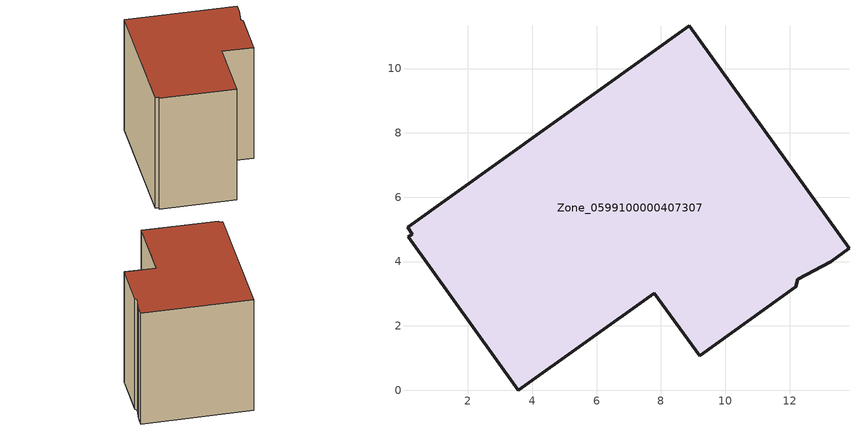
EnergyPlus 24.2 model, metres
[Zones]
Zone_0599100000407307
 floor ground (C_G): 13.28,4 12.26,3.45 12.18,3.21 9.2,1.07 7.8,3.02 3.56,0 0.15,4.77 0.27,4.85 0.12,5.07 8.88,11.33 13.85,4.41 z0
 wall outside (C_F): 13.85,4.41 8.88,11.33 0.12,5.07 0.27,4.85 0.15,4.77 3.56,0 7.8,3.02 9.2,1.07 12.18,3.21 12.26,3.45 13.28,4 13.85,4.41 z0:9.77
 roof outside (C_R): 0.27,4.85 0.15,4.77 3.56,0 7.8,3.02 9.2,1.07 12.18,3.21 12.26,3.45 13.28,4 13.85,4.41 8.88,11.33 0.12,5.07 z9.77
[BUILDING]
Pand.0599100000407307: North Axis=0; Terrain=City; Loads Convergence Tolerance Value=0.04; Temperature Convergence Tolerance Value=0.4; Solar Distribution=FullExterior; Maximum Number of Warmup Days=25; Minimum Number of Warmup Days=1
[Site:Location]
Rotterdam.The.Hague.AP_ZH_NLD Design_Conditions: Latitude=51.96; Longitude=4.45; Time Zone=1; Elevation=-4.5
[SITE:GROUNDTEMPERATURE:BUILDINGSURFACE]
18, 18, 18, 18, 18, 18, 18, 18, 18, 18, 18, 18
[MATERIAL] Thermal Absorptance=0.9; Solar Absorptance=0.7; Visible Absorptance=0.7
Name | Roughness | Thickness | Conductivity | Density | Specific Heat
G.TI.1992-2005 | MediumSmooth | 0.15 | 0.06 | 540 | 1210
F.TI.1992-2005 | Rough | 0.3 | 0.12 | 1920 | 840
R.TI.1992-2005 | MediumRough | 0.2 | 0.08 | 1500 | 1000
[CONSTRUCTION]
C_G: G.TI.1992-2005
C_F: F.TI.1992-2005
C_R: R.TI.1992-2005
[ZONE]
Zone_0599100000407307: Type=1; Multiplier=1; Ceiling Height=Autocalculate; Volume=Autocalculate; Floor Area=autocalculate; Part of Total Floor Area=Yes
[ZONEINFILTRATION:DESIGNFLOWRATE]
Infil_Zone_0599100000407307: Zone or ZoneList or Space or SpaceList=Zone_0599100000407307; Schedule=AlwaysOn; Design Flow Rate Calculation Method=Flow/Area; Flow Rate per Floor Area=0.0015; Constant Term Coefficient=1; Temperature Term Coefficient=0; Velocity Term Coefficient=0; Velocity Squared Term Coefficient=0
[HVACTEMPLATE:ZONE:IDEALLOADSAIRSYSTEM]
Zone_0599100000407307: Maximum Heating Supply Air Temperature=50; Minimum Cooling Supply Air Temperature=13; Maximum Heating Supply Air Humidity Ratio=0.0156; Minimum Cooling Supply Air Humidity Ratio=0.0077; Heating Limit=NoLimit; Cooling Limit=NoLimit; Dehumidification Control Type=ConstantSensibleHeatRatio; Cooling Sensible Heat Ratio=0.7; Dehumidification Setpoint=60; Humidification Control Type=None; Humidification Setpoint=30; Outdoor Air Method=None; Outdoor Air Flow Rate per Person=0.00944; Outdoor Air Flow Rate per Zone Floor Area=0; Outdoor Air Flow Rate per Zone=0; Demand Controlled Ventilation Type=None; Outdoor Air Economizer Type=NoEconomizer; Heat Recovery Type=None; Sensible Heat Recovery Effectiveness=0.7; Latent Heat Recovery Effectiveness=0.65
[ZONECONTROL:THERMOSTAT]
ThermostatControl_Zone_0599100000407307: Zone or ZoneList=Zone_0599100000407307; Control Type Schedule=DualSetpointControlType; Control 1=Thermostat_Zone_0599100000407307; Temperature Difference Between Cutout And Setpoint=0
[THERMOSTATSETPOINT:DUALSETPOINT]
Thermostat_Zone_0599100000407307: Heating Setpoint Temperature Schedule=HeatingSetpoint_Zone_0599100000407307; Cooling Setpoint Temperature Schedule=CoolingSetpoint_Zone_0599100000407307
[SCHEDULE:COMPACT]
HeatingSetpoint_Zone_0599100000407307: Through: 12/31, For: AllDays, Until: 24:00, 21
CoolingSetpoint_Zone_0599100000407307: Through: 12/31, For: AllDays, Until: 24:00, 24
DualSetpointControlType: Through: 12/31, For: AllDays, Until: 24:00, 4
AlwaysOn: Through: 12/31, For: AllDays, Until: 24:00, 1
